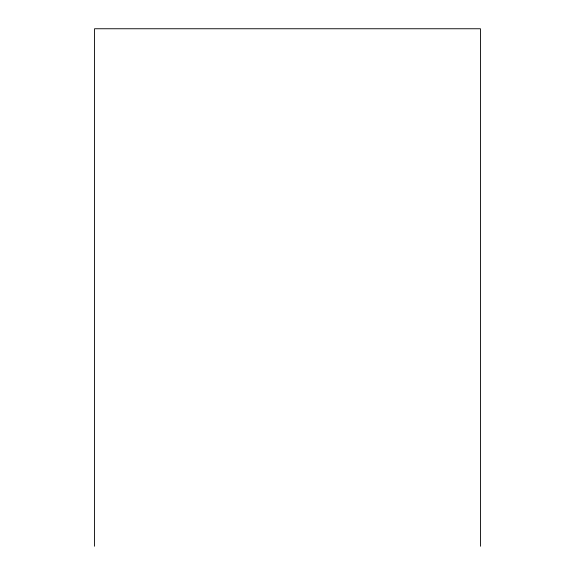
<?xml version="1.0" encoding="UTF-8"?>
<svg xmlns="http://www.w3.org/2000/svg" width="575" height="575" viewBox="0 0 575 575"><rect width="100%" height="100%" fill="white"/><g stroke="black" fill="none" stroke-linecap="round" stroke-linejoin="round"><path stroke-width="0.86" d="M480.441 546.25L480.441 28.75L94.559 28.75L94.559 546.25"/></g></svg>
